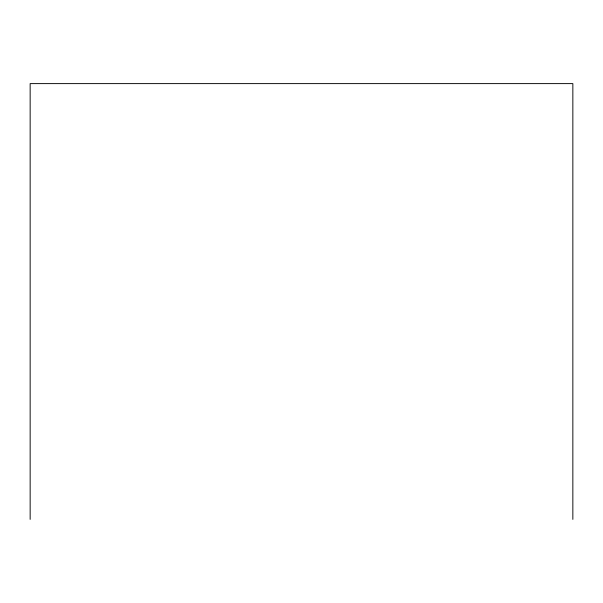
<?xml version="1.0" encoding="UTF-8"?>
<svg xmlns="http://www.w3.org/2000/svg" width="603" height="603" viewBox="0 0 603 603"><rect width="100%" height="100%" fill="white"/><g stroke="black" fill="none" stroke-linecap="round" stroke-linejoin="round"><path stroke-width="0.9" d="M572.85 519.387L572.85 83.613L30.15 83.613L30.15 519.387"/></g></svg>
